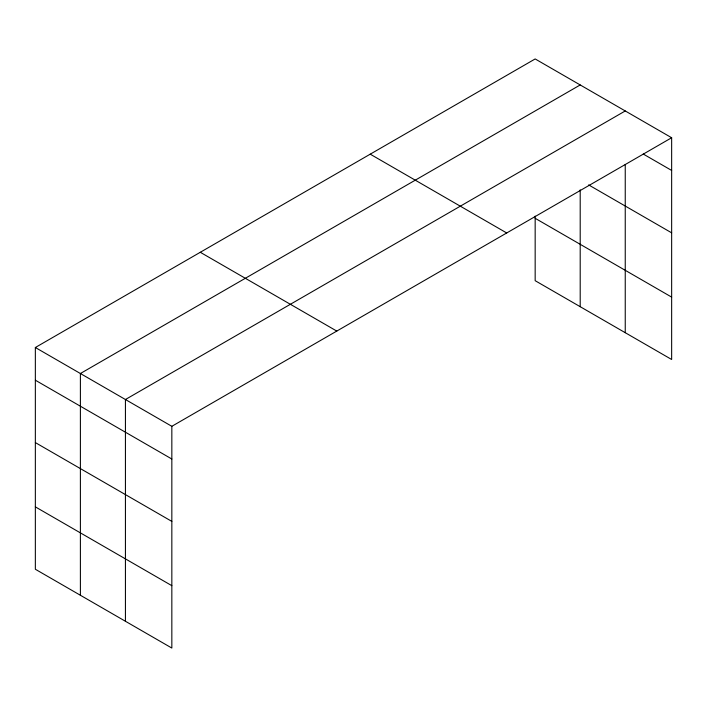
<?xml version="1.0" encoding="UTF-8"?>
<svg xmlns="http://www.w3.org/2000/svg" width="707" height="707" viewBox="0 0 707 707"><rect width="100%" height="100%" fill="white"/><g stroke="black" fill="none" stroke-linecap="round" stroke-linejoin="round"><path stroke-width="1.06" d="M625.244 164.448L625.244 332.697M35.35 347.508L171.836 426.312L171.836 648.054L35.35 569.259L35.35 347.508L535.164 58.946L671.65 137.741L671.65 359.492L535.164 280.688L535.164 216.13M580.2 84.946L80.395 373.517L80.395 595.259M625.244 110.955L125.431 399.517L125.431 621.259M171.836 426.312L671.65 137.741M643.237 154.038L671.65 170.44M588.648 184.907L671.65 232.833M535.164 218.304L671.65 297.108M370.221 154.17L506.716 232.974M200.284 252.284L336.779 331.079M35.35 380.207L171.836 459.011M35.35 442.591L171.836 521.395M35.35 506.866L171.836 585.67M580.2 189.838L580.2 306.697"/></g></svg>
